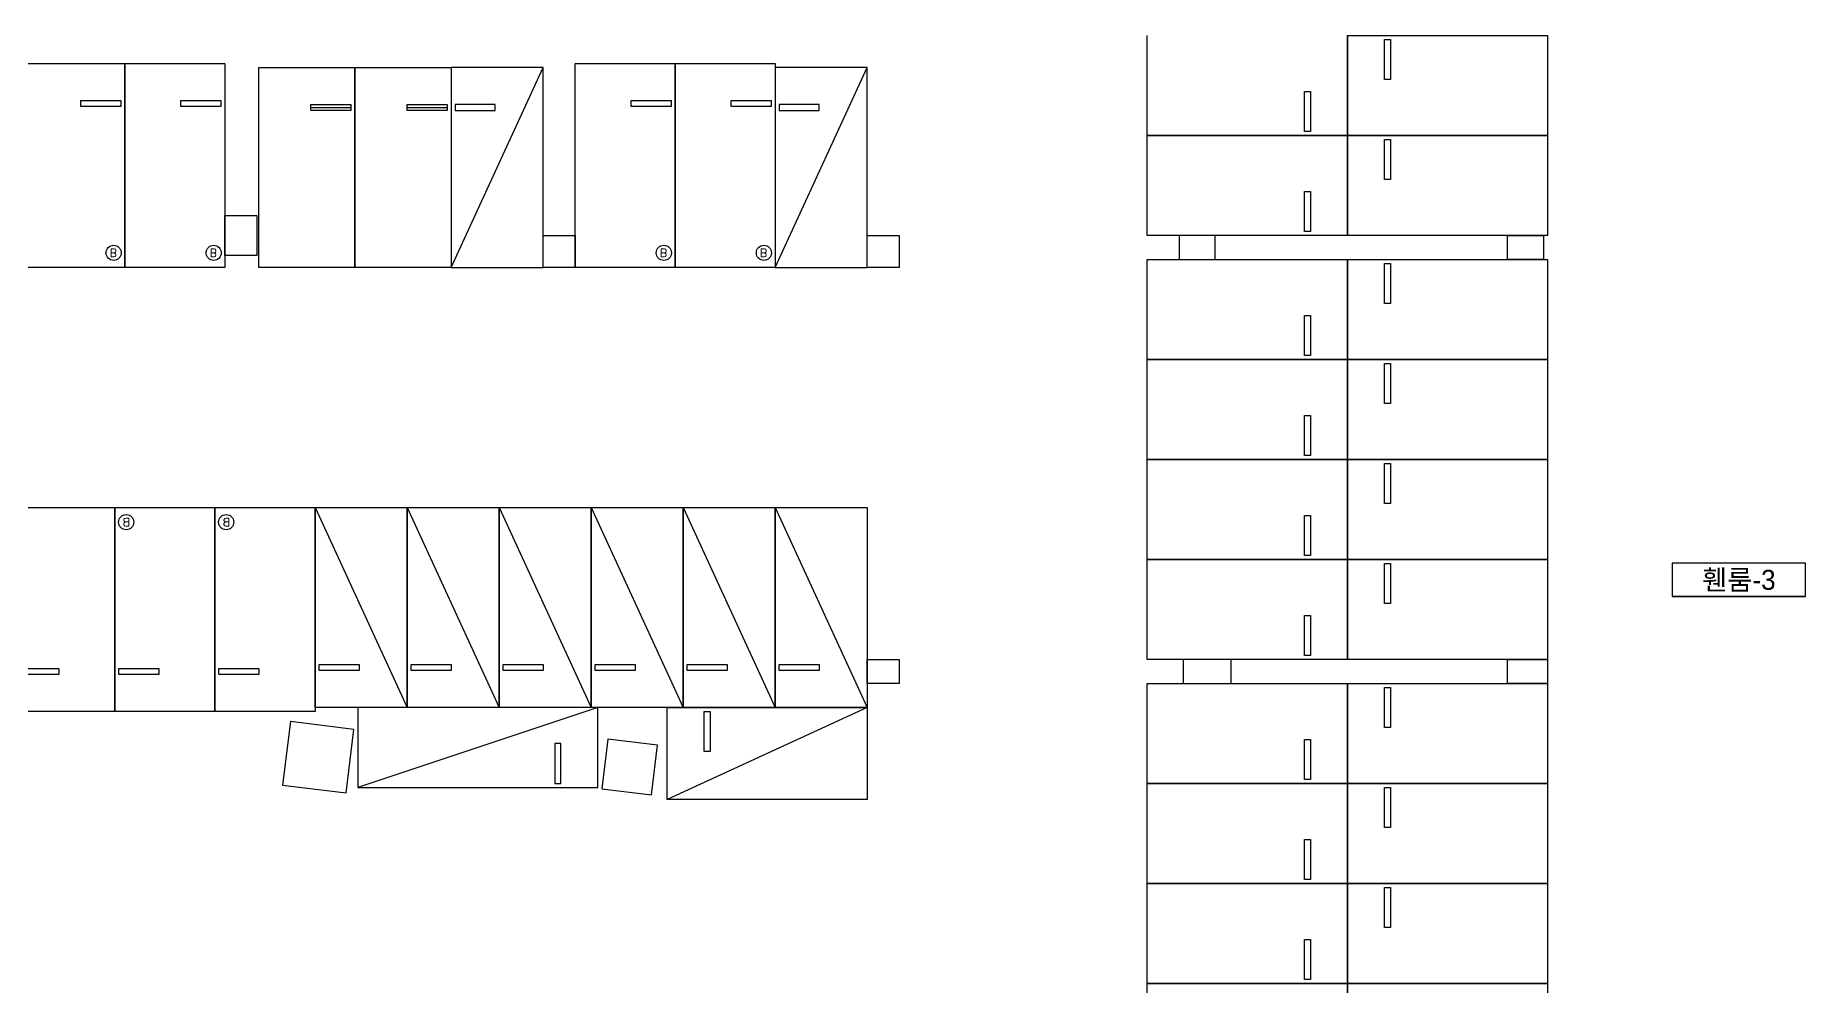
# Model space of a CAD drawing. Header units: millimetres. Extents: x -7614 to 421357, y 87385 to 341757.
# Drawn here: x 102534 to 146771, y 194677 to 218427 of the extents above; entities that cross this region are included whole.
import ezdxf
from ezdxf.enums import TextEntityAlignment as Align

# ---------------------------------------------------------------- set-up
doc = ezdxf.new("R2010")
doc.units = ezdxf.units.MM
doc.header["$LTSCALE"] = 600
doc.header["$MEASUREMENT"] = 0
for name, color, linetype in [('e-plan', 9, 'CONTINUOUS'), ('e-room-box', 7, 'CONTINUOUS'), ('e-text', 6, 'CONTINUOUS')]:
    doc.layers.add(name, color=color, linetype=linetype)
doc.styles.add('kiahn', font='romans.shx', dxfattribs={"bigfont": 'cadhs.shx'})
doc.styles.add('돋움', font='Dotum.ttf')

msp = doc.modelspace()

# ---------------------------------------------------------------- linework, layer by layer
at = {"layer": 'e-plan'}
for p, q in [((130320, 215927), (130320, 218427)), ((135320, 218427), (135320, 215927)), ((135320, 215927), (135320, 218427)), ((135320, 218427), (140320, 218427)), ((136245, 218327), (136395, 218327)), ((136245, 217327), (136245, 218327)), ((136395, 218327), (136395, 217327)), ((140320, 218427), (140320, 215927)), ((102270, 217727), (104770, 217727)), ((104770, 217727), (104770, 212627)), ((104770, 217727), (107270, 217727)), ((104770, 212627), (104770, 217727)), ((107270, 217727), (107270, 212627)), ((116021, 217727), (118521, 217727)), ((116021, 212627), (116021, 217727)), ((118521, 217727), (118521, 212627)), ((118521, 217727), (121021, 217727)), ((118521, 212627), (118521, 217727)), ((121021, 217727), (121021, 212627)), ((108120, 217627), (110520, 217627)), ((108120, 212627), (108120, 217627)), ((110520, 217627), (112920, 217627)), ((110520, 212627), (110520, 217627)), ((110520, 217627), (110520, 212627)), ((112920, 212627), (115220, 217627)), ((115220, 217627), (112920, 217627)), ((112920, 217627), (112920, 212627)), ((112920, 217627), (112920, 212627)), ((115220, 212627), (115220, 217627)), ((121021, 212627), (123321, 217627)), ((123321, 217627), (121021, 217627)), ((121021, 217627), (121021, 212627)), ((123321, 212627), (123321, 217627)), ((136395, 217327), (136245, 217327)), ((103670, 216652), (103670, 216802)), ((103670, 216802), (104670, 216802)), ((104670, 216802), (104670, 216652)), ((106170, 216652), (106170, 216802)), ((106170, 216802), (107170, 216802)), ((107170, 216802), (107170, 216652)), ((117421, 216652), (117421, 216802)), ((117421, 216802), (118421, 216802)), ((118421, 216802), (118421, 216652)), ((119921, 216652), (119921, 216802)), ((119921, 216802), (120921, 216802)), ((120921, 216802), (120921, 216652)), ((134245, 216027), (134245, 217027)), ((134245, 217027), (134395, 217027)), ((134395, 217027), (134395, 216027)), ((104670, 216652), (103670, 216652)), ((107170, 216652), (106170, 216652)), ((109420, 216552), (109420, 216702)), ((109420, 216702), (110420, 216702)), ((109420, 216627), (110420, 216627)), ((110420, 216552), (109420, 216552)), ((110420, 216702), (110420, 216552)), ((111820, 216552), (111820, 216702)), ((111820, 216702), (112820, 216702)), ((111820, 216627), (112820, 216627)), ((112820, 216552), (111820, 216552)), ((112820, 216702), (112820, 216552)), ((113020, 216702), (113020, 216552)), ((114020, 216702), (113020, 216702)), ((113020, 216552), (114020, 216552)), ((114020, 216552), (114020, 216702)), ((118421, 216652), (117421, 216652)), ((120921, 216652), (119921, 216652)), ((121121, 216702), (121121, 216552)), ((122121, 216702), (121121, 216702)), ((121121, 216552), (122121, 216552)), ((122121, 216552), (122121, 216702)), ((135320, 215927), (130320, 215927)), ((130320, 213427), (130320, 215927)), ((130320, 215927), (135320, 215927)), ((134395, 216027), (134245, 216027)), ((135320, 215927), (135320, 213427)), ((140320, 215927), (135320, 215927)), ((135320, 213427), (135320, 215927)), ((135320, 215927), (140320, 215927)), ((140320, 215927), (140320, 213427)), ((136245, 215827), (136395, 215827)), ((136245, 214827), (136245, 215827)), ((136395, 215827), (136395, 214827)), ((136395, 214827), (136245, 214827)), ((134245, 213527), (134245, 214527)), ((134245, 214527), (134395, 214527)), ((134395, 214527), (134395, 213527)), ((135320, 213427), (130320, 213427)), ((134395, 213527), (134245, 213527)), ((140320, 213427), (135320, 213427)), ((130320, 210327), (130320, 212827)), ((130320, 212827), (135320, 212827)), ((135320, 212827), (135320, 210327)), ((135320, 210327), (135320, 212827)), ((135320, 212827), (140320, 212827)), ((140320, 212827), (140320, 210327)), ((104770, 212627), (102270, 212627)), ((107270, 212627), (104770, 212627)), ((110520, 212627), (108120, 212627)), ((112920, 212627), (110520, 212627)), ((112920, 212627), (115220, 212627)), ((118521, 212627), (116021, 212627)), ((121021, 212627), (118521, 212627)), ((121021, 212627), (123321, 212627)), ((136245, 212727), (136395, 212727)), ((136245, 211727), (136245, 212727)), ((136395, 212727), (136395, 211727)), ((136395, 211727), (136245, 211727)), ((134245, 210427), (134245, 211427)), ((134245, 211427), (134395, 211427)), ((134395, 211427), (134395, 210427)), ((130320, 207827), (130320, 210327)), ((130320, 210327), (135320, 210327)), ((135320, 210327), (130320, 210327)), ((134395, 210427), (134245, 210427)), ((135320, 210327), (135320, 207827)), ((140320, 210327), (135320, 210327)), ((135320, 207827), (135320, 210327)), ((135320, 210327), (140320, 210327)), ((136245, 210227), (136395, 210227)), ((136245, 209227), (136245, 210227)), ((136395, 210227), (136395, 209227)), ((140320, 210327), (140320, 207827)), ((134245, 207927), (134245, 208927)), ((134245, 208927), (134395, 208927)), ((134395, 208927), (134395, 207927)), ((136395, 209227), (136245, 209227)), ((134395, 207927), (134245, 207927)), ((130320, 205327), (130320, 207827)), ((130320, 207827), (135320, 207827)), ((135320, 207827), (130320, 207827)), ((135320, 207827), (135320, 205327)), ((140320, 207827), (135320, 207827)), ((135320, 205327), (135320, 207827)), ((135320, 207827), (140320, 207827)), ((136245, 207727), (136395, 207727)), ((136245, 206727), (136245, 207727)), ((136395, 207727), (136395, 206727)), ((140320, 207827), (140320, 205327)), ((102021, 206627), (104521, 206627)), ((104521, 201527), (104521, 206627)), ((104521, 206627), (107021, 206627)), ((104521, 206627), (104521, 201527)), ((107021, 206627), (107021, 201527)), ((107021, 201527), (107021, 206627)), ((107021, 206627), (109521, 206627)), ((109521, 206627), (111821, 201627)), ((109521, 201627), (109521, 206627)), ((109521, 206627), (111821, 206627)), ((109521, 206627), (109521, 201527)), ((111821, 206627), (114121, 201627)), ((111821, 201627), (111821, 206627)), ((111821, 206627), (114121, 206627)), ((111821, 206627), (111821, 201627)), ((114121, 206627), (116421, 201627)), ((114121, 201627), (114121, 206627)), ((114121, 206627), (116421, 206627)), ((114121, 206627), (114121, 201627)), ((116421, 206627), (118721, 201627)), ((116421, 206627), (116421, 201627)), ((116421, 201627), (116421, 206627)), ((116421, 206627), (118721, 206627)), ((118721, 206627), (121021, 201627)), ((118721, 201627), (118721, 206627)), ((118721, 206627), (121021, 206627)), ((118721, 206627), (118721, 201627)), ((121021, 206627), (123321, 201627)), ((121021, 201627), (121021, 206627)), ((121021, 206627), (123321, 206627)), ((121021, 206627), (121021, 201627)), ((123321, 206627), (123321, 201627)), ((136395, 206727), (136245, 206727)), ((134245, 205427), (134245, 206427)), ((134245, 206427), (134395, 206427)), ((134395, 206427), (134395, 205427)), ((135320, 205327), (130320, 205327)), ((130320, 202827), (130320, 205327)), ((130320, 205327), (135320, 205327)), ((134395, 205427), (134245, 205427)), ((135320, 205327), (135320, 202827)), ((140320, 205327), (135320, 205327)), ((135320, 202827), (135320, 205327)), ((135320, 205327), (140320, 205327)), ((140320, 205327), (140320, 202827)), ((136245, 205227), (136395, 205227)), ((136245, 204227), (136245, 205227)), ((136395, 205227), (136395, 204227)), ((136395, 204227), (136245, 204227)), ((134245, 202927), (134245, 203927)), ((134245, 203927), (134395, 203927)), ((134395, 203927), (134395, 202927)), ((109621, 202552), (109621, 202702)), ((109621, 202702), (110621, 202702)), ((110621, 202702), (110621, 202552)), ((111921, 202552), (111921, 202702)), ((111921, 202702), (112921, 202702)), ((112921, 202702), (112921, 202552)), ((114221, 202552), (114221, 202702)), ((114221, 202702), (115221, 202702)), ((115221, 202702), (115221, 202552)), ((116521, 202552), (116521, 202702)), ((116521, 202702), (117521, 202702)), ((117521, 202702), (117521, 202552)), ((118821, 202552), (118821, 202702)), ((118821, 202702), (119821, 202702)), ((119821, 202702), (119821, 202552)), ((121121, 202552), (121121, 202702)), ((121121, 202702), (122121, 202702)), ((122121, 202702), (122121, 202552)), ((135320, 202827), (130320, 202827)), ((134395, 202927), (134245, 202927)), ((140320, 202827), (135320, 202827)), ((102121, 202602), (103121, 202602)), ((103121, 202452), (102121, 202452)), ((103121, 202602), (103121, 202452)), ((104621, 202452), (104621, 202602)), ((104621, 202602), (105621, 202602)), ((105621, 202452), (104621, 202452)), ((105621, 202602), (105621, 202452)), ((107121, 202452), (107121, 202602)), ((107121, 202602), (108121, 202602)), ((108121, 202452), (107121, 202452)), ((108121, 202602), (108121, 202452)), ((110621, 202552), (109621, 202552)), ((112921, 202552), (111921, 202552)), ((115221, 202552), (114221, 202552)), ((117521, 202552), (116521, 202552)), ((119821, 202552), (118821, 202552)), ((122121, 202552), (121121, 202552)), ((130320, 199727), (130320, 202227)), ((130320, 202227), (135320, 202227)), ((135320, 202227), (135320, 199727)), ((135320, 199727), (135320, 202227)), ((135320, 202227), (140320, 202227)), ((140320, 202227), (140320, 199727)), ((136245, 202127), (136395, 202127)), ((136245, 201127), (136245, 202127)), ((136395, 202127), (136395, 201127)), ((104521, 201527), (102021, 201527)), ((107021, 201527), (104521, 201527)), ((109521, 201527), (107021, 201527)), ((111821, 201627), (109521, 201627)), ((116592, 201627), (110592, 199627)), ((116592, 201627), (110592, 201627)), ((110592, 201627), (110592, 199627)), ((114121, 201627), (111821, 201627)), ((116421, 201627), (114121, 201627)), ((118721, 201627), (116421, 201627)), ((116592, 199627), (116592, 201627)), ((123321, 201627), (118321, 199327)), ((118321, 199327), (118321, 201627)), ((118321, 201627), (123321, 201627)), ((121021, 201627), (118721, 201627)), ((119246, 201527), (119396, 201527)), ((119246, 200527), (119246, 201527)), ((119396, 201527), (119396, 200527)), ((123321, 201627), (121021, 201627)), ((123321, 201627), (123321, 199327)), ((108906, 201277), (108711, 199689)), ((110494, 201082), (108906, 201277)), ((110299, 199494), (110494, 201082)), ((136395, 201127), (136245, 201127)), ((115667, 200727), (115517, 200727)), ((115517, 200727), (115517, 199727)), ((115667, 199727), (115667, 200727)), ((119396, 200527), (119246, 200527)), ((134245, 199827), (134245, 200827)), ((134245, 200827), (134395, 200827)), ((134395, 200827), (134395, 199827)), ((108711, 199689), (110299, 199494)), ((110592, 199627), (116592, 199627)), ((115517, 199727), (115667, 199727)), ((130320, 197227), (130320, 199727)), ((130320, 199727), (135320, 199727)), ((135320, 199727), (130320, 199727)), ((134395, 199827), (134245, 199827)), ((135320, 199727), (135320, 197227)), ((140320, 199727), (135320, 199727)), ((135320, 197227), (135320, 199727)), ((135320, 199727), (140320, 199727)), ((136245, 199627), (136395, 199627)), ((136245, 198627), (136245, 199627)), ((136395, 199627), (136395, 198627)), ((140320, 199727), (140320, 197227)), ((123321, 199327), (118321, 199327)), ((136395, 198627), (136245, 198627)), ((134245, 197327), (134245, 198327)), ((134245, 198327), (134395, 198327)), ((134395, 198327), (134395, 197327)), ((134395, 197327), (134245, 197327)), ((130320, 194727), (130320, 197227)), ((130320, 197227), (135320, 197227)), ((135320, 197227), (130320, 197227)), ((135320, 197227), (135320, 194727)), ((140320, 197227), (135320, 197227)), ((135320, 194727), (135320, 197227)), ((135320, 197227), (140320, 197227)), ((136245, 197127), (136395, 197127)), ((136245, 196127), (136245, 197127)), ((136395, 197127), (136395, 196127)), ((140320, 197227), (140320, 194727)), ((136395, 196127), (136245, 196127)), ((134245, 194827), (134245, 195827)), ((134245, 195827), (134395, 195827)), ((134395, 195827), (134395, 194827)), ((135320, 194727), (130320, 194727)), ((130320, 192227), (130320, 194727)), ((130320, 194727), (135320, 194727)), ((134395, 194827), (134245, 194827)), ((135320, 194727), (135320, 192227)), ((140320, 194727), (135320, 194727)), ((135320, 192227), (135320, 194727)), ((135320, 194727), (140320, 194727)), ((140320, 194727), (140320, 192227))]:
    msp.add_line(p, q, dxfattribs=at)
at = {"layer": 'e-plan', "ltscale": 0.5}
for p, q in [((107270, 213927), (108070, 213927)), ((107270, 212927), (107270, 213927)), ((108070, 213927), (108070, 212927)), ((115220, 213427), (116020, 213427)), ((115220, 212627), (115220, 213427)), ((116020, 213427), (116020, 212627)), ((123320, 213427), (124120, 213427)), ((123320, 212627), (123320, 213427)), ((124120, 213427), (124120, 212627)), ((132020, 213427), (131120, 213427)), ((131120, 213427), (131120, 212827)), ((132020, 212827), (132020, 213427)), ((139320, 212827), (139320, 213427)), ((139320, 213427), (140220, 213427)), ((140220, 213427), (140220, 212827)), ((108070, 212927), (107270, 212927)), ((131120, 212827), (132020, 212827)), ((140220, 212827), (139320, 212827)), ((116020, 212627), (115220, 212627)), ((124120, 212627), (123320, 212627)), ((123320, 202227), (123320, 202827)), ((123320, 202827), (124120, 202827)), ((124120, 202827), (124120, 202227)), ((132420, 202827), (131220, 202827)), ((131220, 202827), (131220, 202227)), ((132420, 202227), (132420, 202827)), ((139320, 202227), (139320, 202827)), ((139320, 202827), (140320, 202827)), ((140320, 202827), (140320, 202227)), ((124120, 202227), (123320, 202227)), ((131220, 202227), (132420, 202227)), ((140320, 202227), (139320, 202227)), ((116842, 200837), (116689, 199596)), ((118082, 200685), (116842, 200837)), ((117930, 199444), (118082, 200685)), ((116689, 199596), (117930, 199444))]:
    msp.add_line(p, q, dxfattribs=at)
at = {"layer": 'e-plan'}
for centre in [(104489, 212992), (106989, 212992), (118239, 212992), (120739, 212992), (104802, 206261), (107302, 206261)]:
    msp.add_circle(centre, 189, dxfattribs=at)
at = {"layer": 'e-room-box'}
for p, q in [((146771, 205235), (143438, 205235)), ((143438, 205235), (143438, 204402)), ((146771, 204402), (146771, 205235)), ((146771, 204402), (143438, 204402)), ((143438, 204402), (146771, 204402))]:
    msp.add_line(p, q, dxfattribs=at)

# ---------------------------------------------------------------- texts
at = {"layer": 'e-plan', "style": 'kiahn', "text_generation_flag": 4}
for p in [(104390, 213093), (106890, 213093), (118140, 213093), (120640, 213093)]:
    msp.add_text('B', height=200, dxfattribs=at).set_placement(p)
for p in [(104901, 206160), (107401, 206160)]:
    msp.add_text('B', height=200, rotation=180, dxfattribs=at).set_placement(p)
at = {"layer": 'e-text', "style": '돋움'}
msp.add_text('휀룸-3', height=500, dxfattribs=at).set_placement((145104, 204819), align=Align.MIDDLE_CENTER)

doc.saveas('drawing.dxf')
